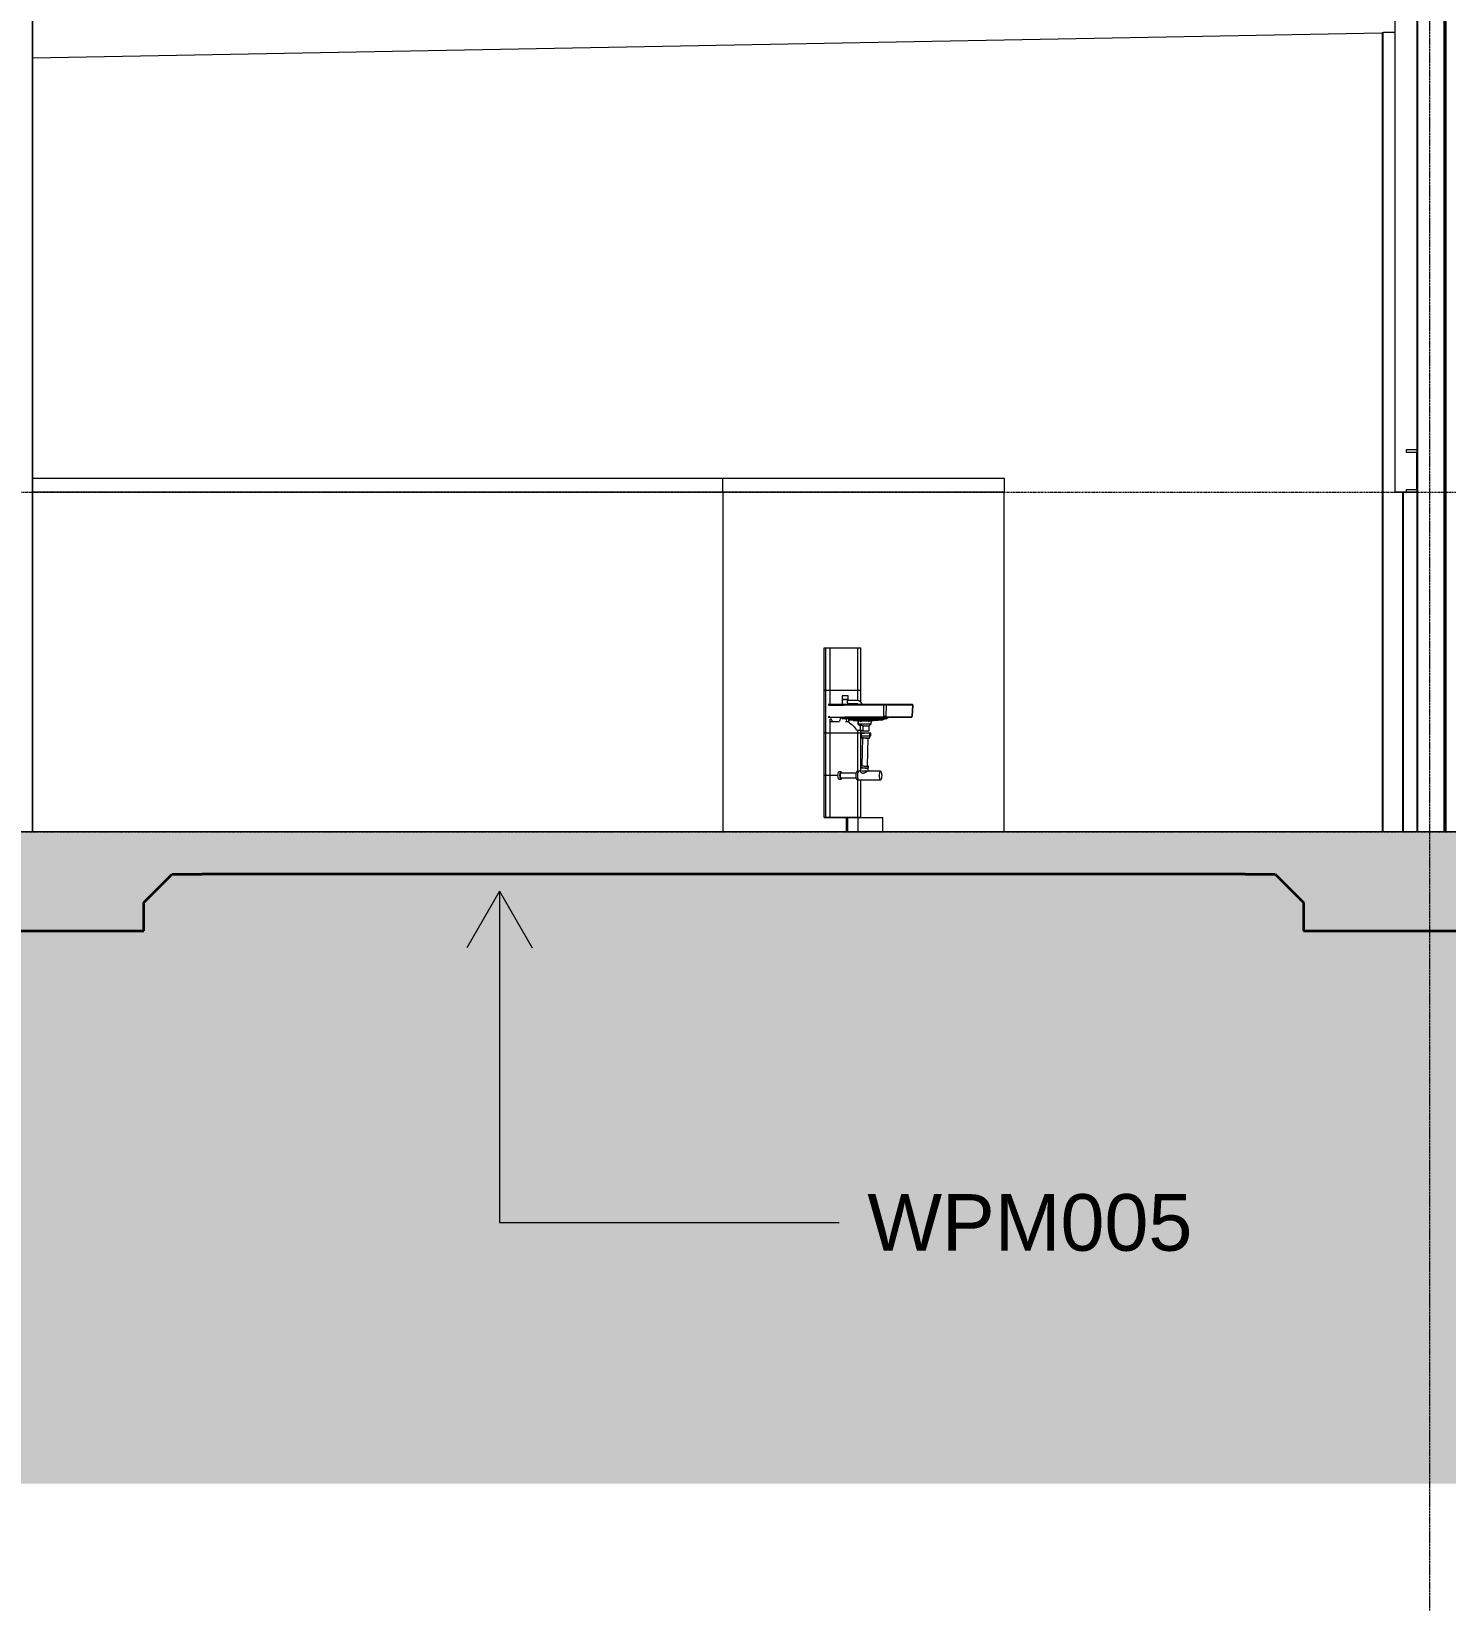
# Model space of a CAD drawing. Header units: millimetres. Extents: x 900982 to 1200730, y -305 to 27743.
# Drawn here: x 960836 to 970833, y -305 to 10857 of the extents above; entities that cross this region are included whole.
import ezdxf

# ---------------------------------------------------------------- set-up
doc = ezdxf.new("R2010")
doc.units = ezdxf.units.MM
for name, pattern in [('AEC_Center', [24, 12, -4, 4, -4]), ('Grid Line', [21, 12, -3, 3, -3]), ('Hidden', [6, 4, -2])]:
    doc.linetypes.add(name, pattern=pattern)
for name, color, linetype, lineweight in [('A-CLNG', 13, 'Continuous', 5), ('A-DETL', 90, 'Continuous', 18), ('A-DETL-GENF', 92, 'Continuous', 5), ('A-FLOR', 192, 'Continuous', 5), ('A-FLOR-LEVL', 51, 'Continuous', 5), ('A-FLOR-PATT', 8, 'Continuous', 15), ('A-GENM', 13, 'Continuous', 5), ('A-WALL', 113, 'Continuous', 5), ('G-ANNO-TEXT', 231, 'Continuous', 5), ('P-SANR-FIXT', 6, 'Continuous', 5), ('S-BEAM', 12, 'Continuous', 5), ('S-COLS', 52, 'Continuous', 5), ('S-GRID', 1, 'Continuous', 5)]:
    doc.layers.add(name, color=color, linetype=linetype, lineweight=lineweight)
doc.styles.add('Arial_1', font='arial.ttf', dxfattribs={"height": 400})
pattern_1 = [(50, (1021442.9, 8812.7), (1457.472, -127.512), [152.4, -1676.4]), (355, (1021442.9, 8812.7), (-281.942, 1528.454), [121.92, -1341.12]), (100.451, (1021564.4, 8802.1), (1175.541, 1400.933), [129.52, -1424.721]), (46.184, (1021443, 9219.1), (2168.632, -336.342), [228.6, -2514.6]), (96.636, (1021623.6, 9191), (1899.22, 1979.42), [194.28, -2137.08]), (351.184, (1021443, 9219), (1899.24, 1979.402), [182.88, -2011.68]), (21, (1021646.1, 9117.5), (1212.915, -818.121), [152.4, -1676.4]), (326, (1021646.1, 9117.5), (494.417, 1473.504), [121.92, -1341.12]), (71.451, (1021747.2, 9049.3), (1707.337, 655.37), [129.52, -1424.721]), (37.5, (1021442.9, 8812.7), (24.7094, 676.4402), [67.056, -1257.808, 67.056, -2640.584]), (37.5, (1021442.9, 8812.7), (24.7094, 676.4402), [-1391.92, -1294.384, 67.056, -1279.144]), (7.5, (1021442.9, 8812.7), (534.5577, 801.4443), [67.056, -709.168, 67.056, -1227.328, -513.08]), (7.5, (1021442.9, 8812.7), (534.5577, 801.4443), [-2070.608, 67.056, -446.024]), (327.5, (1020989.8, 8812.7), (1084.7275, -45.8312), [67.056, -440.944, 67.056, -3621.024]), (327.5, (1020989.8, 8812.7), (1084.7275, -45.8312), [-575.056, -1517.904, 67.056, -2036.064]), (317.5, (1020786.6, 8812.7), (1185.035, 203.4135), [67.056, -593.344, 67.056, -985.52, -1493.52]), (317.5, (1020786.6, 8812.7), (1185.035, 203.4135), [-1712.976, 67.056, -1426.464])]

# ---------------------------------------------------------------- blocks, each defined once
blk = doc.blocks.new('SHS-Square Hollow Section-Column - 200x200xSHS-V3-SECTION - GRIDS 2A')
at = {"layer": 'S-COLS'}
for p, q in [((970630, 16321), (970630, 5200)), ((970830, 5200), (970830, 16321))]:
    blk.add_line(p, q, dxfattribs=at)
at = {"layer": 'S-COLS', "linetype": 'Hidden'}
for p, q in [((970825, 5200), (970825, 16321)), ((970635, 16265), (970635, 16142)), ((970635, 15922), (970635, 5200))]:
    blk.add_line(p, q, dxfattribs=at)
blk = doc.blocks.new('SHS-Square Hollow Section-Column - 150x150xSHS-2903739-SECTION - GRIDS 2A')
at = {"layer": 'S-COLS', "linetype": 'Hidden'}
for p, q in [((970391, 10851), (970391, 5200)), ((970531, 5200), (970531, 7600))]:
    blk.add_line(p, q, dxfattribs=at)
blk = doc.blocks.new('Structural Framing 46 - Structural Framing 1-1621990-SECTION - GRIDS 2A')
at = {"layer": 'S-BEAM'}
for p, q in [((970834, 15877), (970830, 15877)), ((970830, 15864), (970834, 15864)), ((970834, 15864), (970834, 15877)), ((970836, 15522), (970834, 15877)), ((970834, 15864), (970836, 15509)), ((970834, 15437), (970830, 15437)), ((970830, 15425), (970834, 15425)), ((970834, 15425), (970834, 15437)), ((970836, 15108), (970834, 15437)), ((970834, 15425), (970836, 15097)), ((970836, 15097), (970830, 15097)), ((970836, 15108), (970836, 15097)), ((970836, 15097), (970836, 5200)), ((970836, 5200), (970836, 7600))]:
    blk.add_line(p, q, dxfattribs=at)
blk = doc.blocks.new('Structural Framing 5 - Structural Framing 1-1638361-SECTION - GRIDS 2A')
at = {"layer": 'S-BEAM'}
for p, q in [((960839, 15877), (960830, 15877)), ((960830, 15864), (960839, 15864)), ((960839, 15864), (960839, 15877)), ((960841, 15513), (960839, 15877)), ((960839, 15864), (960841, 15501)), ((960841, 15501), (960830, 15501)), ((960839, 15437), (960830, 15437)), ((960830, 15425), (960839, 15425)), ((960839, 15425), (960839, 15437)), ((960841, 15108), (960839, 15437)), ((960839, 15425), (960841, 15097)), ((960841, 15513), (960841, 15501)), ((960841, 5200), (960841, 15501)), ((960841, 15097), (960830, 15097)), ((960841, 15108), (960841, 15097)), ((960841, 15097), (960841, 5200))]:
    blk.add_line(p, q, dxfattribs=at)
blk = doc.blocks.new('WALL_FINISH - M-TIL2 Wall Tile-2622517-SECTION - GRIDS 2A')
at = {"layer": 'A-GENM'}
h = blk.add_hatch(dxfattribs=at)
h.set_pattern_fill('FP_42', color=256, style=0, pattern_type=2)
h.set_pattern_definition([(0, (966440.24, 5300), (0, 300), []), (90, (966440.24, 5300), (-567.2, 3e-14), [])])
h.paths.add_polyline_path([(966452, 5300), (966452, 6500), (966440, 6498), (966440, 5300)])
h = blk.add_hatch(dxfattribs=at)
h.set_pattern_fill('FP_43', color=256, style=0, pattern_type=2)
h.set_pattern_definition([(0, (966482.04, 5300), (0, 300), []), (90, (966482.04, 5300), (-195.66, 1e-14), [])])
h.paths.add_polyline_path([(966669, 6127), (966669, 6125), (966670, 6126)])
h.paths.add_polyline_path([(966625, 5300), (966699, 5300), (966699, 5568), (966670, 5570), (966665, 5580), (966564, 5580), (966561, 5572), (966541, 5572), (966536, 5586), (966536, 5605), (966539, 5617), (966541, 5622), (966561, 5622), (966565, 5615), (966665, 5615), (966671, 5626), (966697, 5626), (966699, 5666), (966698, 5913), (966694, 5913), (966693, 5919), (966673, 5919), (966663, 5925), (966646, 5948), (966636, 5958), (966617, 5973), (966613, 5980), (966602, 5982), (966602, 5981), (966594, 5981), (966587, 6000), (966570, 6000), (966568, 6010), (966561, 6010), (966550, 5985), (966549, 5980), (966491, 5982), (966484, 5992), (966476, 6009), (966472, 6013), (966471, 6020), (966472, 6100), (966568, 6100), (966570, 6136), (966601, 6136), (966604, 6123), (966608, 6128), (966681, 6126), (966697, 6118), (966699, 6118), (966699, 6500), (966452, 6498), (966452, 5300)])
h.paths.add_polyline_path([(966699, 5623), (966697, 5624), (966698, 5623)])
h.paths.add_polyline_path([(966687, 6101), (966691, 6107), (966686, 6108), (966687, 6103)])
h.paths.add_polyline_path([(966668, 6112), (966672, 6117), (966668, 6120), (966668, 6113)])
h.paths.add_polyline_path([(966686, 6100), (966686, 6102), (966670, 6107), (966668, 6106), (966610, 6106), (966610, 6100), (966681, 6100)])
h.paths.add_polyline_path([(966601, 6136), (966569, 6136), (966570, 6161), (966610, 6161), (966609, 6136), (966601, 6136)])
for p, q in [((966440, 6500), (966452, 6500)), ((966440, 5300), (966440, 6500)), ((966452, 6500), (966699, 6500)), ((966452, 5300), (966452, 6500)), ((966699, 6113), (966699, 6500)), ((966699, 5899), (966699, 5913)), ((966699, 5666), (966699, 5877)), ((966699, 5300), (966699, 5568)), ((966452, 5300), (966440, 5300)), ((966699, 5300), (966452, 5300))]:
    blk.add_line(p, q, dxfattribs=at)
blk = doc.blocks.new('WALL_FINISH - M-FLT1 - Skirting Tile-2317593-SECTION - GRIDS 2A')
at = {"layer": 'A-GENM'}
h = blk.add_hatch(dxfattribs=at)
h.set_pattern_fill('FP_46', color=256, style=0, pattern_type=2)
h.set_pattern_definition([(0, (966596.77, 5200), (0, 600), []), (90, (966596.77, 5200), (-567.2, 3e-14), [])])
h.paths.add_polyline_path([(966608, 5200), (966608, 5300), (966597, 5300), (966597, 5200)])
h = blk.add_hatch(dxfattribs=at)
h.set_pattern_fill('FP_47', color=256, style=0, pattern_type=2)
h.set_pattern_definition([(0, (966679.9, 5200), (0, 600), []), (90, (966679.9, 5200), (-195.66, 1e-14), [])])
h.paths.add_polyline_path([(966816, 5200), (966856, 5200), (966856, 5300), (966608, 5300), (966608, 5200), (966752, 5200)])
for p, q in [((966597, 5200), (966597, 5300)), ((966608, 5300), (966856, 5300)), ((966608, 5200), (966608, 5300)), ((966856, 5200), (966856, 5300))]:
    blk.add_line(p, q, dxfattribs=at)
blk = doc.blocks.new('URBANE II RHS WALL BASIN NOF - URBANE II RHS WALL BASIN NTH NOF-2565811-SECTION - GRIDS 2A')
at = {"layer": 'P-SANR-FIXT'}
for p, q in [((966580, 6100), (966468, 6100)), ((966470, 6096), (966579, 6096)), ((966471, 6100), (966580, 6100)), ((966580, 6100), (966471, 6100)), ((966582, 6100), (966575, 6100)), ((966575, 6100), (966575, 6096)), ((966576, 6090), (966575, 6096)), ((966861, 6096), (966579, 6096)), ((966863, 6100), (966580, 6100)), ((966862, 6020), (966861, 6096)), ((966862, 6020), (966861, 6096)), ((967007, 6100), (966863, 6100)), ((966863, 6100), (967007, 6100)), ((966863, 6100), (967007, 6100)), ((966864, 6098), (966864, 6096)), ((966864, 6096), (966864, 6098)), ((966869, 6096), (966873, 6099)), ((966873, 6099), (966869, 6096)), ((967013, 6100), (966875, 6100)), ((966879, 6096), (966877, 6020)), ((966879, 6096), (966877, 6020)), ((967017, 6096), (966879, 6096)), ((967007, 6100), (967013, 6100)), ((967013, 6100), (967007, 6100)), ((967007, 6100), (967014, 6100)), ((967013, 6100), (967007, 6100)), ((967013, 6100), (967062, 6100)), ((967062, 6100), (967013, 6100)), ((967062, 6100), (967013, 6100)), ((967014, 6097), (967014, 6100)), ((967066, 6096), (967017, 6096)), ((967062, 6097), (967062, 6100)), ((967062, 6100), (967062, 6100)), ((967063, 6020), (967066, 6096)), ((967066, 6096), (967063, 6020)), ((967064, 6020), (967066, 6096)), ((966469, 6010), (966583, 6010)), ((966470, 6015), (966481, 6015)), ((966474, 6010), (966481, 6010)), ((966481, 6010), (966583, 6010)), ((966485, 5980), (966504, 5980)), ((966504, 5980), (966549, 5980)), ((966583, 6010), (966865, 6010)), ((966865, 6010), (966583, 6010)), ((966592, 5980), (966602, 5980)), ((966606, 6001), (966602, 6010)), ((966602, 5980), (966613, 5980)), ((966619, 5991), (966606, 6001)), ((966607, 6001), (966627, 6001)), ((966627, 6001), (966607, 6001)), ((966612, 5997), (966613, 5981)), ((966666, 5987), (966619, 5991)), ((966619, 5970), (966636, 5958)), ((966646, 5991), (966620, 5991)), ((966620, 5991), (966646, 5991)), ((966755, 6001), (966627, 6001)), ((966627, 6001), (966755, 6001)), ((966636, 5958), (966652, 5942)), ((966646, 5986), (966644, 5990)), ((966646, 5991), (966723, 5991)), ((966723, 5991), (966646, 5991)), ((966670, 5985), (966646, 5986)), ((966646, 5986), (966667, 5986)), ((966652, 5942), (966663, 5925)), ((966678, 5985), (966662, 5987)), ((966667, 5986), (966677, 5986)), ((966682, 5985), (966670, 5985)), ((966671, 5987), (966680, 5985)), ((966680, 5985), (966671, 5987)), ((966673, 5919), (966685, 5919)), ((966678, 5985), (966679, 5963)), ((966678, 5985), (966692, 5985)), ((966678, 5985), (966683, 5985)), ((966679, 5963), (966694, 5949)), ((966682, 5963), (966720, 5963)), ((966687, 5985), (966684, 5986)), ((966684, 5986), (966687, 5985)), ((966685, 5919), (966716, 5919)), ((966687, 5985), (966693, 5985)), ((966693, 5985), (966698, 5985)), ((966694, 5981), (966698, 5978)), ((966694, 5949), (966694, 5913)), ((966698, 5985), (966703, 5985)), ((966703, 5985), (966718, 5985)), ((966715, 5919), (966715, 5949)), ((966716, 5949), (966757, 5949)), ((966718, 5985), (966721, 5985)), ((966721, 5963), (966771, 5963)), ((966799, 5991), (966723, 5991)), ((966723, 5991), (966799, 5991)), ((966723, 5985), (966742, 5985)), ((966742, 5985), (966759, 5985)), ((966754, 5978), (966759, 5981)), ((966755, 6001), (966806, 6001)), ((966806, 6001), (966755, 6001)), ((966757, 5949), (966759, 5949)), ((966759, 5949), (966773, 5963)), ((966759, 5913), (966759, 5949)), ((966761, 5985), (966772, 5985)), ((966771, 5963), (966773, 5963)), ((966772, 5985), (966825, 5991)), ((966825, 5991), (966772, 5985)), ((966772, 5985), (966775, 5985)), ((966772, 5985), (966775, 5985)), ((966773, 5963), (966775, 5985)), ((966774, 5985), (966775, 5985)), ((966775, 5985), (966785, 5986)), ((966788, 5986), (966854, 5991)), ((966799, 5991), (966825, 5991)), ((966851, 5991), (966799, 5991)), ((966881, 6001), (966806, 6001)), ((966806, 6001), (966881, 6001)), ((966825, 5991), (966851, 5991)), ((966854, 5991), (966851, 5991)), ((966851, 5991), (966854, 5991)), ((966883, 6001), (966854, 5991)), ((966862, 6017), (966862, 6020)), ((966862, 6015), (966862, 6017)), ((966862, 6015), (966865, 6015)), ((966871, 6011), (966864, 6011)), ((966864, 6011), (966871, 6011)), ((966865, 6015), (966865, 6010)), ((966865, 6015), (966865, 6010)), ((966867, 6010), (966867, 6015)), ((966867, 6015), (966876, 6015)), ((966867, 6010), (966867, 6015)), ((966867, 6010), (967005, 6010)), ((967005, 6010), (966867, 6010)), ((966876, 6017), (966875, 6015)), ((966877, 6020), (966876, 6017)), ((966881, 6001), (966883, 6001)), ((966883, 6001), (966881, 6001)), ((966902, 6010), (966883, 6001)), ((967053, 6010), (967005, 6010)), ((967005, 6010), (967054, 6010)), ((967054, 6010), (967005, 6010)), ((967054, 6010), (967053, 6010)), ((967054, 6010), (967056, 6010)), ((966694, 5913), (966757, 5913)), ((966757, 5913), (966759, 5913))]:
    blk.add_line(p, q, dxfattribs=at)
at = {"layer": 'P-SANR-FIXT', "flags": 128}
for points in [[(966861, 6096), (966861, 6097), (966861, 6098), (966862, 6099), (966862, 6099), (966862, 6100), (966863, 6100), (966863, 6100), (966863, 6099), (966864, 6099), (966864, 6098)], [(966863, 6100), (966865, 6100), (966866, 6100), (966868, 6100), (966870, 6100), (966872, 6100), (966873, 6100), (966874, 6100), (966875, 6100)], [(966873, 6099), (966873, 6100), (966874, 6100), (966875, 6100), (966876, 6100), (966877, 6099), (966878, 6099), (966879, 6098), (966879, 6097), (966879, 6096)], [(967066, 6096), (967066, 6097), (967066, 6097), (967066, 6098), (967065, 6099), (967065, 6099), (967064, 6100), (967063, 6100), (967062, 6100)], [(967066, 6096), (967065, 6097), (967065, 6098), (967064, 6099), (967064, 6099), (967063, 6100), (967062, 6100)], [(966683, 5963), (966683, 5974), (966682, 5985)], [(966693, 5984), (966693, 5984), (966693, 5985), (966693, 5985), (966693, 5985), (966693, 5985), (966693, 5985), (966693, 5985), (966693, 5985), (966693, 5985), (966694, 5985), (966694, 5985), (966694, 5985), (966694, 5985), (966694, 5985), (966694, 5985), (966694, 5985), (966694, 5985), (966694, 5985), (966694, 5985), (966694, 5985)], [(966694, 5981), (966693, 5981), (966693, 5981), (966693, 5981), (966693, 5981), (966693, 5981), (966693, 5981), (966693, 5981), (966693, 5981), (966693, 5981), (966693, 5981)], [(966758, 5985), (966758, 5985), (966758, 5985), (966758, 5985), (966758, 5985), (966758, 5985), (966758, 5985), (966759, 5985), (966759, 5985), (966759, 5985), (966759, 5985), (966759, 5985), (966759, 5985)], [(966759, 5985), (966759, 5985), (966759, 5985), (966759, 5985), (966759, 5985)], [(966759, 5981), (966759, 5981), (966759, 5981), (966759, 5981), (966759, 5981), (966759, 5981), (966759, 5981), (966759, 5981), (966759, 5981)], [(966865, 6010), (966864, 6010), (966864, 6011), (966863, 6013), (966862, 6015)], [(966864, 6020), (966864, 6019), (966864, 6017), (966864, 6016), (966864, 6016), (966865, 6015), (966865, 6015)], [(966867, 6015), (966869, 6015), (966870, 6016), (966871, 6016), (966871, 6017), (966872, 6019), (966872, 6020)], [(966875, 6015), (966874, 6013), (966872, 6011)], [(967054, 6010), (967056, 6010), (967057, 6011), (967059, 6011), (967061, 6013), (967062, 6014), (967063, 6015), (967064, 6018), (967064, 6020)], [(967059, 6011), (967061, 6013), (967062, 6015), (967063, 6017), (967063, 6020)]]:
    blk.add_lwpolyline(points, dxfattribs=at)
at = {"layer": 'P-SANR-FIXT'}
for centre, major_axis, ratio, start_param, end_param in [((966863, 6096), (0, 4.1), 0.326098, 5.260014, 7.853982), ((966875, 6096), (0, 4.1), 0.945336, 4.712389, 7.004768), ((967007, 6096), (0, 4.1), 0.326098, 0, 0.257024), ((967007, 6096), (0, 4.11), 0.326098, 0.00072, 0.205619), ((967013, 6096), (0, 4.14), 0.945336, 0.0034, 0.241661), ((967013, 6096), (0, 4.1), 0.945336, 0, 0.240527), ((967062, 6096), (0, 4.1), 0.945336, 4.712389, 6.283185), ((966481, 5980), (0, 30), 0.326098, 5.48706, 6.215274), ((966504, 6050), (0, 70), 0.326098, 2.345468, 3.141593), ((966575, 5918), (0, 102), 0.326098, 0.45251, 0.906551), ((966549, 5982), (0, 2.5), 0.326098, 3.141593, 4.048144), ((966575, 5918), (0, 102), 0.326098, 5.376634, 5.650911), ((966602, 5982), (0, 2.5), 0.326098, 2.235042, 3.141593), ((966626, 5982), (0, 14), 0.945336, 1.64061, 2.564219), ((966674, 5933), (0, 14), 0.945336, 2.181843, 3.089235), ((966865, 6020), (0, 10), 0.326098, 1.595414, 3.141593), ((966865, 6020), (0, 5), 0.326098, 1.595414, 3.141593), ((966867, 6020), (0, 5), 0.945336, 3.141593, 4.681133), ((966867, 6020), (0, 10), 0.945336, 3.141593, 4.681133), ((967053, 6020), (0, 10), 0.326098, 3.141593, 3.399289), ((967054, 6020), (0, 10), 0.945336, 3.141593, 4.681133)]:
    blk.add_ellipse(centre, major_axis=major_axis, ratio=ratio, start_param=start_param, end_param=end_param, dxfattribs=at)
for points in [[(966879, 6096), (966878, 6096), (966873, 6096), (966865, 6096), (966861, 6096)], [(966873, 6099), (966872, 6099), (966871, 6099), (966869, 6099), (966866, 6098), (966865, 6098), (966864, 6098)], [(967062, 6100), (967062, 6100), (967062, 6100), (967062, 6100)], [(967065, 6096), (967066, 6096), (967066, 6096), (967066, 6096)], [(967066, 6096), (967066, 6096), (967066, 6096), (967066, 6096)], [(966867, 6015), (966867, 6015), (966867, 6015), (966866, 6015), (966865, 6015)], [(966867, 6010), (966867, 6010), (966867, 6010), (966866, 6010), (966865, 6010)]]:
    blk.add_open_spline(points, degree=3, dxfattribs=at)
for points, knots in [([(966693, 5956), (966692, 5957), (966691, 5958), (966687, 5960), (966685, 5962), (966683, 5963)], [0.6666667, 0.6666667, 0.6666667, 0.6666667, 0.75, 0.8333333, 1, 1, 1, 1]), ([(966716, 5949), (966714, 5949), (966711, 5949), (966707, 5950), (966704, 5951), (966701, 5952), (966698, 5953), (966696, 5954), (966695, 5955), (966694, 5956)], [0, 0, 0, 0, 0.1666667, 0.25, 0.3333333, 0.4166667, 0.5, 0.5833333, 0.6276242, 0.6276242, 0.6276242, 0.6276242]), ([(967054, 6010), (967054, 6010), (967054, 6010), (967054, 6010), (967053, 6010), (967053, 6010)], [0.3261637, 0.3261637, 0.3261637, 0.3261637, 0.5, 0.75, 1, 1, 1, 1]), ([(967054, 6010), (967054, 6010), (967054, 6010), (967054, 6010), (967054, 6010)], [0, 0, 0, 0, 0.25, 0.3242097, 0.3242097, 0.3242097, 0.3242097])]:
    blk.add_open_spline(points, degree=3, knots=knots, dxfattribs=at)
blk = doc.blocks.new('CAROMA URBANE II 40MM BOTTLE TRAP - CAROMA URBANE II 40MM BOTTLE TRAP-CHROME-2567739-SECTION - GRIDS 2A')
at = {"layer": 'P-SANR-FIXT'}
for p, q in [((966697, 5897), (966697, 5877)), ((966767, 5897), (966697, 5897)), ((966697, 5877), (966767, 5877)), ((966702, 5898), (966701, 5866)), ((966705, 5866), (966705, 5864)), ((966712, 5863), (966706, 5666)), ((966746, 5664), (966752, 5862)), ((966760, 5862), (966760, 5864)), ((966763, 5864), (966764, 5896)), ((966769, 5897), (966767, 5897)), ((966767, 5877), (966769, 5877)), ((966769, 5877), (966769, 5897)), ((966558, 5623), (966544, 5623)), ((966665, 5615), (966558, 5615)), ((966685, 5628), (966674, 5628)), ((966699, 5628), (966685, 5628)), ((966698, 5666), (966697, 5654)), ((966698, 5652), (966697, 5627)), ((966701, 5654), (966701, 5652)), ((966741, 5628), (966707, 5628)), ((966749, 5650), (966749, 5652)), ((966839, 5628), (966750, 5628)), ((966751, 5627), (966752, 5650)), ((966753, 5652), (966754, 5664)), ((966544, 5571), (966558, 5571)), ((966558, 5580), (966665, 5580)), ((966674, 5566), (966685, 5566)), ((966685, 5566), (966839, 5566))]:
    blk.add_line(p, q, dxfattribs=at)
for centre, major_axis, ratio, start_param, end_param in [((966733, 5897), (-31, 1), 0.011381, 5.9512, 7.350266), ((966732, 5865), (-31, 1), 0.011381, 5.9512, 9.092793), ((966732, 5863), (-27.5, 0.9), 0.011381, 5.9512, 9.092793), ((966733, 5897), (-31, 1), 0.011381, 4.552135, 5.9512), ((966732, 5863), (-27.5, 0.9), 0.011381, 5.387793, 5.9512), ((966732, 5863), (-20, 0.7), 0.011381, 5.9512, 9.092793), ((966733, 5897), (-18, 0.6), 0.011381, 5.9512, 7.198868), ((966733, 5897), (-18, 0.6), 0.011381, 4.773103, 5.9512), ((966732, 5863), (-27.5, 0.9), 0.011381, 2.809608, 4.066245), ((966732, 5863), (-20, 0.7), 0.011381, 2.809608, 3.595006), ((966732, 5865), (-31, 1), 0.011381, 2.809608, 3.437926), ((966544, 5597), (0, 26), 0.326098, 5.969026, 7.853982), ((966544, 5597), (0, 26), 0.326098, 1.570796, 3.455752), ((966558, 5597), (0, 26), 0.326098, 5.488229, 7.853982), ((966558, 5597), (0, 26), 0.326098, 1.570796, 3.940947), ((966558, 5597), (0, 17.5), 0.326098, 0, 1.570796), ((966558, 5597), (0, 17.5), 0.326098, 1.570796, 3.141593), ((966674, 5597), (0, 31), 0.326098, 5.969026, 7.853982), ((966674, 5597), (0, 31), 0.326098, 1.570796, 3.455752), ((966685, 5597), (0, 31), 0.326098, 5.974793, 7.853982), ((966685, 5597), (0, 31), 0.326098, 5.974793, 7.853982), ((966685, 5597), (0, 31), 0.326098, 1.570796, 3.449985), ((966685, 5597), (0, 31), 0.326098, 1.570796, 3.449985), ((966726, 5665), (-28, 0.9), 0.011381, 5.9512, 9.092793), ((966725, 5651), (-27, 0.9), 0.011381, 5.9512, 9.092793), ((966725, 5653), (-28, 0.9), 0.011381, 5.9512, 9.092793), ((966726, 5665), (-28, 0.9), 0.011381, 5.439117, 5.9512), ((966725, 5651), (-27, 0.9), 0.011381, 5.419113, 5.9512), ((966725, 5651), (-24, 0.8), 0.011381, 5.552135, 5.9512), ((966725, 5651), (-24, 0.8), 0.011381, 0.296334, 0.924652), ((966726, 5665), (-20, 0.7), 0.011381, 5.9512, 6.283185), ((966726, 5665), (-20, 0.7), 0.011381, 0.453413, 1.238811), ((966726, 5665), (-20, 0.7), 0.011381, 1.30765, 2.809608), ((966725, 5651), (-24, 0.8), 0.011381, 2.181289, 2.809608), ((966725, 5651), (-24, 0.8), 0.011381, 2.809608, 3.814613), ((966725, 5651), (-27, 0.9), 0.011381, 2.809608, 3.961238), ((966726, 5665), (-28, 0.9), 0.011381, 2.809608, 3.936819), ((966726, 5665), (-20, 0.7), 0.011381, 2.809608, 3.141593), ((966725, 5653), (-28, 0.9), 0.011381, 2.962728, 3.437926), ((966839, 5597), (0, 31), 0.326098, 4.712389, 7.853982), ((966839, 5597), (0, 31), 0.326098, 1.570796, 4.712389)]:
    blk.add_ellipse(centre, major_axis=major_axis, ratio=ratio, start_param=start_param, end_param=end_param, dxfattribs=at)
blk.add_open_spline([(966750, 5628), (966749, 5628), (966748, 5628), (966746, 5627), (966745, 5626), (966743, 5626), (966741, 5624), (966738, 5622), (966734, 5620), (966732, 5619), (966731, 5618), (966729, 5617), (966728, 5617), (966727, 5616), (966725, 5615), (966723, 5614), (966721, 5613), (966720, 5613), (966719, 5613), (966717, 5613), (966715, 5612), (966713, 5612), (966712, 5613), (966711, 5613), (966710, 5613), (966708, 5614), (966707, 5615), (966706, 5616), (966704, 5617), (966704, 5617), (966703, 5618), (966702, 5619), (966701, 5620), (966699, 5622), (966698, 5625), (966697, 5626), (966697, 5626)], degree=3, knots=[0, 0, 0, 0, 0.0555556, 0.0833333, 0.1111111, 0.1388889, 0.1666667, 0.2222222, 0.2777778, 0.3055556, 0.3194444, 0.3333333, 0.3472222, 0.3611111, 0.3888889, 0.4166667, 0.4305556, 0.4444444, 0.4583333, 0.4722222, 0.5, 0.5277778, 0.5416667, 0.5555556, 0.5694444, 0.5833333, 0.6111111, 0.6388889, 0.6527778, 0.6666667, 0.6805556, 0.6944444, 0.7222222, 0.7777778, 0.8333333, 0.8888889, 0.8888889, 0.8888889, 0.8888889], dxfattribs=at)
blk = doc.blocks.new('LIANO II SENSOR HOB MOUNTED - LIANO II SENSOR HOB MOUNTED _ Brushed Nickel-2749763-SECTION - GRIDS 2A')
at = {"layer": 'P-SANR-FIXT'}
for p, q in [((966568, 6161), (966568, 6136)), ((966582, 6161), (966568, 6161)), ((966610, 6161), (966582, 6161)), ((966610, 6136), (966610, 6161)), ((966568, 6136), (966582, 6136)), ((966568, 6136), (966568, 6100)), ((966582, 6136), (966568, 6136)), ((966571, 6137), (966571, 6135)), ((966582, 6136), (966610, 6136)), ((966610, 6136), (966582, 6136)), ((966601, 6135), (966608, 6135)), ((966608, 6135), (966608, 6137)), ((966671, 6128), (966609, 6128)), ((966609, 6106), (966671, 6106)), ((966610, 6126), (966610, 6136)), ((966610, 6100), (966610, 6108)), ((966712, 6098), (966704, 6110)), ((966564, 6006), (966564, 6000)), ((966581, 6006), (966564, 6006)), ((966564, 6000), (966581, 6000)), ((966568, 6010), (966568, 6006)), ((966568, 6006), (966570, 6006)), ((966605, 6006), (966581, 6006)), ((966581, 6000), (966609, 6000))]:
    blk.add_line(p, q, dxfattribs=at)
at = {"layer": 'P-SANR-FIXT', "flags": 128}
for points in [[(966704, 6110), (966703, 6112), (966702, 6113), (966701, 6114), (966700, 6115), (966699, 6117), (966697, 6118), (966696, 6119), (966695, 6120), (966694, 6121), (966692, 6122), (966691, 6122), (966690, 6123), (966688, 6124), (966687, 6125), (966685, 6125), (966684, 6126), (966682, 6126), (966681, 6127), (966679, 6127), (966678, 6127), (966676, 6128), (966674, 6128), (966673, 6128), (966671, 6128)], [(966671, 6106), (966672, 6106), (966673, 6106), (966673, 6106), (966674, 6106), (966675, 6106), (966675, 6105), (966676, 6105), (966677, 6105), (966677, 6105), (966678, 6105), (966678, 6104), (966679, 6104), (966680, 6104), (966680, 6103), (966681, 6103), (966681, 6102), (966682, 6102), (966682, 6101), (966683, 6101), (966684, 6100), (966684, 6100)]]:
    blk.add_lwpolyline(points, dxfattribs=at)
at = {"layer": 'P-SANR-FIXT'}
for points, knots in [([(966608, 6128), (966608, 6128), (966608, 6128), (966607, 6127), (966607, 6127), (966607, 6127), (966606, 6126), (966606, 6126), (966605, 6125), (966605, 6125), (966605, 6124), (966605, 6124), (966604, 6124), (966604, 6123), (966604, 6123), (966603, 6122), (966603, 6121), (966603, 6120), (966603, 6119), (966602, 6118), (966602, 6117)], [0.5555556, 0.5555556, 0.5555556, 0.5555556, 0.5833333, 0.6111111, 0.6388889, 0.6666667, 0.6805556, 0.6944444, 0.7222222, 0.75, 0.7638889, 0.7777778, 0.7916667, 0.8055556, 0.8333333, 0.8611111, 0.8888889, 0.9166667, 0.9444444, 1, 1, 1, 1]), ([(966602, 6117), (966602, 6116), (966603, 6115), (966603, 6114), (966603, 6113), (966603, 6112), (966604, 6111), (966604, 6111), (966604, 6110), (966605, 6110), (966605, 6110), (966605, 6109), (966605, 6109), (966606, 6108), (966606, 6108), (966606, 6107), (966607, 6107), (966607, 6107), (966607, 6107), (966608, 6106), (966608, 6106), (966608, 6106)], [0, 0, 0, 0, 0.0555556, 0.0833333, 0.1111111, 0.1388889, 0.1666667, 0.1944444, 0.2083333, 0.2222222, 0.2361111, 0.25, 0.2777778, 0.3055556, 0.3194444, 0.3333333, 0.3472222, 0.3611111, 0.3888889, 0.4166667, 0.4444444, 0.4444444, 0.4444444, 0.4444444])]:
    blk.add_open_spline(points, degree=3, knots=knots, dxfattribs=at)
blk = doc.blocks.new('Structural Framing 57 - Structural Framing 26-2894499-SECTION - GRIDS 2A')
at = {"layer": 'S-BEAM'}
for p, q in [((970630, 7900), (970555, 7900)), ((970555, 7900), (970555, 7884)), ((970555, 7884), (970629, 7884)), ((970629, 7884), (970629, 7616)), ((970629, 7616), (970555, 7616)), ((970555, 7616), (970555, 7600)), ((970555, 7600), (970630, 7600))]:
    blk.add_line(p, q, dxfattribs=at)

msp = doc.modelspace()

# ---------------------------------------------------------------- hatches: boundary and pattern name
at = {"layer": 'A-DETL-GENF'}
h = msp.add_hatch(dxfattribs=at)
h.set_pattern_fill('FP_1', style=0, pattern_type=2)
h.set_pattern_definition(pattern_1)
h.paths.add_polyline_path([(1020736, 4500), (1021630, 4500), (1021631, 4701), (1021830, 4900), (1022040, 4900), (1022040, 5200), (1019420, 5200), (1019420, 4900), (1019630, 4900), (1019830, 4700), (1019830, 4500), (1020225, 4500)])
h.paths.add_polyline_path([(1013079, 4500), (1013230, 4500), (1013231, 4701), (1013430, 4900), (1013640, 4900), (1013640, 5200), (1011020, 5200), (1011020, 4900), (1011230, 4900), (1011430, 4700), (1011430, 4500), (1012058, 4500)])
h.paths.add_polyline_path([(1002830, 4500), (1002831, 4701), (1003030, 4900), (1003240, 4900), (1003240, 5200), (1000620, 5200), (1000620, 4900), (1000830, 4900), (1001030, 4700), (1001030, 4500)])
h.paths.add_polyline_path([(990630, 4500), (992430, 4500), (992431, 4701), (992630, 4900), (992840, 4900), (992840, 5200), (990220, 5200), (990220, 4900), (990430, 4900), (990630, 4700)])
h.paths.add_polyline_path([(981429, 4500), (982030, 4500), (982031, 4701), (982230, 4900), (982440, 4900), (982440, 5200), (979820, 5200), (979820, 4900), (980030, 4900), (980230, 4700), (980230, 4500), (980408, 4500)])
h.paths.add_polyline_path([(971630, 4500), (971631, 4701), (971830, 4900), (972040, 4900), (972040, 5200), (969420, 5200), (969420, 4900), (969630, 4900), (969830, 4700), (969830, 4500), (970198, 4500)])
h.paths.add_polyline_path([(961630, 4500), (961631, 4701), (961830, 4900), (962040, 4900), (962040, 5200), (959420, 5200), (959420, 4900), (959630, 4900), (959830, 4700), (959830, 4500), (959988, 4500)])
h.paths.add_polyline_path([(951630, 4500), (951631, 4701), (951830, 4900), (952040, 4900), (952040, 5200), (949420, 5200), (949420, 4900), (949630, 4900), (949830, 4700), (949830, 4500)])
h.paths.add_polyline_path([(941611, 4500), (941630, 4500), (941631, 4701), (941830, 4900), (942040, 4900), (942040, 5200), (939420, 5200), (939420, 4900), (939630, 4900), (939830, 4700), (939830, 4500)])
h.paths.add_polyline_path([(931630, 4500), (931631, 4701), (931830, 4900), (932040, 4900), (932040, 5200), (929420, 5200), (929420, 4900), (929630, 4900), (929830, 4700), (929830, 4500), (931401, 4500)])
h.paths.add_polyline_path([(919830, 4500), (921630, 4500), (921630, 4700), (921830, 4900), (922040, 4900), (922040, 5200), (919420, 5200), (919420, 4900), (919630, 4900), (919830, 4700)])
h.paths.add_polyline_path([(911630, 4500), (911630, 4700), (911830, 4900), (912040, 4900), (912040, 5200), (909420, 5200), (909420, 4900), (909630, 4900), (909830, 4700), (909830, 4500), (910982, 4500)])
h = msp.add_hatch(dxfattribs=at)
h.set_pattern_fill('FP_57', color=9, style=0, pattern_type=2)
h.set_pattern_definition([(135, (1021442.9, 8901.1), (-707.1068, 6e-14), [500, -500]), (135, (1021575.5, 9033.67), (-707.1068, 6e-14), [500, -500]), (135, (1021708.1, 9166.25), (-707.1068, 6e-14), [500, -500]), (45, (1021442.9, 8812.7), (0, 707.1068), [500, -500]), (45, (1021575.5, 8680.1), (0, 707.1068), [500, -500]), (45, (1021708.1, 8547.53), (0, 707.1068), [500, -500])])
h.paths.add_polyline_path([(906898, 592), (1037582, 592), (1037582, 4950), (1031974, 4950), (1031974, 4700), (1025986, 4701), (1025986, 4900), (1021830, 4900), (1021630, 4700), (1021630, 4500), (1019830, 4500), (1019829, 4701), (1019630, 4900), (1013430, 4900), (1013230, 4700), (1013230, 4500), (1011430, 4500), (1011429, 4701), (1011230, 4900), (1003030, 4900), (1002830, 4700), (1002830, 4500), (1001030, 4500), (1001029, 4701), (1000827, 4900), (992630, 4900), (992430, 4700), (992430, 4500), (990630, 4500), (990629, 4701), (990430, 4900), (982230, 4900), (982030, 4700), (982030, 4500), (980230, 4500), (980229, 4701), (980030, 4900), (971830, 4900), (971630, 4700), (971630, 4500), (969830, 4500), (969830, 4700), (969630, 4900), (961830, 4900), (961630, 4700), (961630, 4500), (959830, 4500), (959829, 4701), (959630, 4900), (951830, 4900), (951630, 4700), (951630, 4500), (949830, 4500), (949829, 4701), (949630, 4900), (941830, 4900), (941630, 4700), (941630, 4500), (939830, 4500), (939829, 4701), (939630, 4900), (931830, 4900), (931630, 4700), (931630, 4500), (929830, 4500), (929829, 4701), (929630, 4900), (921830, 4900), (921630, 4700), (921630, 4500), (919830, 4500), (919829, 4701), (919630, 4900), (911830, 4900), (911630, 4700), (911630, 4500), (909830, 4500), (909829, 4701), (909630, 4900), (906898, 4899), (906898, 3331)])
at = {"layer": 'A-FLOR-PATT', "lineweight": 5}
h = msp.add_hatch(dxfattribs=at)
h.set_pattern_fill('FP_1', color=256, style=0, pattern_type=2)
h.set_pattern_definition(pattern_1)
h.paths.add_polyline_path([(906898, 4900), (909420, 4900), (909420, 5200), (906898, 5200)])
h.paths.add_polyline_path([(1019420, 4900), (1019420, 5200), (1013640, 5200), (1013640, 4900), (1019204, 4900)])
h.paths.add_polyline_path([(912040, 4900), (919420, 4900), (919420, 5200), (912040, 5200)])
h.paths.add_polyline_path([(1011020, 4900), (1011020, 5200), (1003240, 5200), (1003240, 4900), (1010526, 4900)])
h.paths.add_polyline_path([(922040, 4900), (929420, 4900), (929420, 5200), (922040, 5200)])
h.paths.add_polyline_path([(932040, 4900), (939420, 4900), (939420, 5200), (932040, 5200)])
h.paths.add_polyline_path([(942040, 4900), (949420, 4900), (949420, 5200), (942040, 5200)])
h.paths.add_polyline_path([(1000620, 4900), (1000620, 5200), (992840, 5200), (992840, 4900), (999806, 4900)])
h.paths.add_polyline_path([(952040, 4900), (959420, 4900), (959420, 5200), (952040, 5200)])
h.paths.add_polyline_path([(990220, 4900), (990220, 5200), (982440, 5200), (982440, 4900), (990107, 4900)])
h.paths.add_polyline_path([(962040, 4900), (969420, 4900), (969420, 5200), (962040, 5200)])
h.paths.add_polyline_path([(972040, 4900), (979820, 4900), (979820, 5200), (972040, 5200)])
h = msp.add_hatch(dxfattribs=at)
h.set_pattern_fill('FP_1', color=256, style=0, pattern_type=2)
h.set_pattern_definition(pattern_1)
h.paths.add_polyline_path([(1019420, 4900), (1019420, 5200), (1013640, 5200), (1013640, 4900), (1019204, 4900)])
h.paths.add_polyline_path([(907919, 4900), (909420, 4900), (909420, 5200), (906898, 5200), (906898, 4900)])
h.paths.add_polyline_path([(912040, 4900), (919420, 4900), (919420, 5200), (912040, 5200)])
h.paths.add_polyline_path([(1011020, 4900), (1011020, 5200), (1003240, 5200), (1003240, 4900), (1010526, 4900)])
h.paths.add_polyline_path([(922040, 4900), (929420, 4900), (929420, 5200), (922040, 5200)])
h.paths.add_polyline_path([(932040, 4900), (939420, 4900), (939420, 5200), (932040, 5200)])
h.paths.add_polyline_path([(1000620, 4900), (1000620, 5200), (992840, 5200), (992840, 4900), (999806, 4900)])
h.paths.add_polyline_path([(942040, 4900), (949420, 4900), (949420, 5200), (942040, 5200)])
h.paths.add_polyline_path([(952040, 4900), (959420, 4900), (959420, 5200), (952040, 5200)])
h.paths.add_polyline_path([(990220, 4900), (990220, 5200), (982440, 5200), (982440, 4900), (990107, 4900)])
h.paths.add_polyline_path([(962040, 4900), (969420, 4900), (969420, 5200), (962040, 5200)])
h.paths.add_polyline_path([(972040, 4900), (979820, 4900), (979820, 5200), (972040, 5200)])

# ---------------------------------------------------------------- linework, layer by layer
at = {"layer": 'A-CLNG'}
for p, q in [((960841, 7700), (967714, 7700)), ((965723, 7600), (960841, 7600)), ((965723, 7600), (965723, 7700)), ((967714, 7600), (965723, 7600)), ((967714, 7700), (967714, 7600))]:
    msp.add_line(p, q, dxfattribs=at)
at = {"layer": 'A-DETL', "lineweight": 15}
for p, q in [((962040, 5200), (959420, 5200)), ((972040, 5200), (969420, 5200))]:
    msp.add_line(p, q, dxfattribs=at)
at = {"layer": 'A-DETL', "lineweight": 35}
for p, q in [((961630, 4700), (961830, 4900)), ((961830, 4900), (962040, 4900)), ((969420, 4900), (962040, 4900)), ((969420, 4900), (969630, 4900)), ((969630, 4900), (969830, 4700)), ((961630, 4500), (961630, 4700)), ((969830, 4700), (969830, 4500)), ((959830, 4500), (961630, 4500)), ((969830, 4500), (971630, 4500))]:
    msp.add_line(p, q, dxfattribs=at)
at = {"layer": 'A-FLOR', "lineweight": 15}
msp.add_line((969420, 5200), (962040, 5200), dxfattribs=at)
at = {"layer": 'A-FLOR-LEVL', "linetype": 'AEC_Center'}
for p, q in [((901782, 7600), (1042698, 7600)), ((901782, 5200), (1042698, 5200))]:
    msp.add_line(p, q, dxfattribs=at)
at = {"layer": 'A-WALL'}
for p, q in [((970478, 7600), (970478, 11063)), ((970386, 10845), (960841, 10669)), ((967714, 7600), (965723, 7600)), ((965723, 7600), (965723, 5200)), ((967714, 5200), (967714, 7600)), ((970630, 7600), (970478, 7600))]:
    msp.add_line(p, q, dxfattribs=at)
at = {"layer": 'G-ANNO-TEXT', "color": 7}
for p, q in [((964145, 4780), (963914, 4380)), ((964145, 4780), (964376, 4380)), ((964145, 4780), (964145, 2438)), ((964145, 2438), (966546, 2438))]:
    msp.add_line(p, q, dxfattribs=at)
at = {"layer": 'S-COLS'}
for p, q in [((970386, 10851), (970386, 5200)), ((970386, 10851), (970396, 10851)), ((970478, 10851), (970396, 10851)), ((970536, 5200), (970536, 7600))]:
    msp.add_line(p, q, dxfattribs=at)
at = {"layer": 'S-GRID', "linetype": 'Grid Line'}
msp.add_line((970724, -305), (970724, 26143), dxfattribs=at)

# ---------------------------------------------------------------- block references
at = {"layer": 'A-GENM'}
for name in ['WALL_FINISH - M-TIL2 Wall Tile-2622517-SECTION - GRIDS 2A', 'WALL_FINISH - M-FLT1 - Skirting Tile-2317593-SECTION - GRIDS 2A']:
    msp.add_blockref(name, (0, 0), dxfattribs=at)
at = {"layer": 'P-SANR-FIXT'}
for name in ['LIANO II SENSOR HOB MOUNTED - LIANO II SENSOR HOB MOUNTED _ Brushed Nickel-2749763-SECTION - GRIDS 2A', 'URBANE II RHS WALL BASIN NOF - URBANE II RHS WALL BASIN NTH NOF-2565811-SECTION - GRIDS 2A', 'CAROMA URBANE II 40MM BOTTLE TRAP - CAROMA URBANE II 40MM BOTTLE TRAP-CHROME-2567739-SECTION - GRIDS 2A']:
    msp.add_blockref(name, (0, 0), dxfattribs=at)
at = {"layer": 'S-BEAM'}
for name in ['Structural Framing 5 - Structural Framing 1-1638361-SECTION - GRIDS 2A', 'Structural Framing 46 - Structural Framing 1-1621990-SECTION - GRIDS 2A', 'Structural Framing 57 - Structural Framing 26-2894499-SECTION - GRIDS 2A']:
    msp.add_blockref(name, (0, 0), dxfattribs=at)
at = {"layer": 'S-COLS'}
msp.add_blockref('SHS-Square Hollow Section-Column - 200x200xSHS-V3-SECTION - GRIDS 2A', (0, 0), dxfattribs=at)
at = {"layer": 'S-COLS', "linetype": 'Hidden'}
msp.add_blockref('SHS-Square Hollow Section-Column - 150x150xSHS-2903739-SECTION - GRIDS 2A', (0, 0), dxfattribs=at)

# ---------------------------------------------------------------- texts
at = {"layer": 'G-ANNO-TEXT', "color": 7, "insert": (966746, 2638), "char_height": 400, "width": 2854.01, "attachment_point": 1, "style": 'Arial_1'}
msp.add_mtext('WPM005', dxfattribs=at)

doc.saveas('drawing.dxf')
